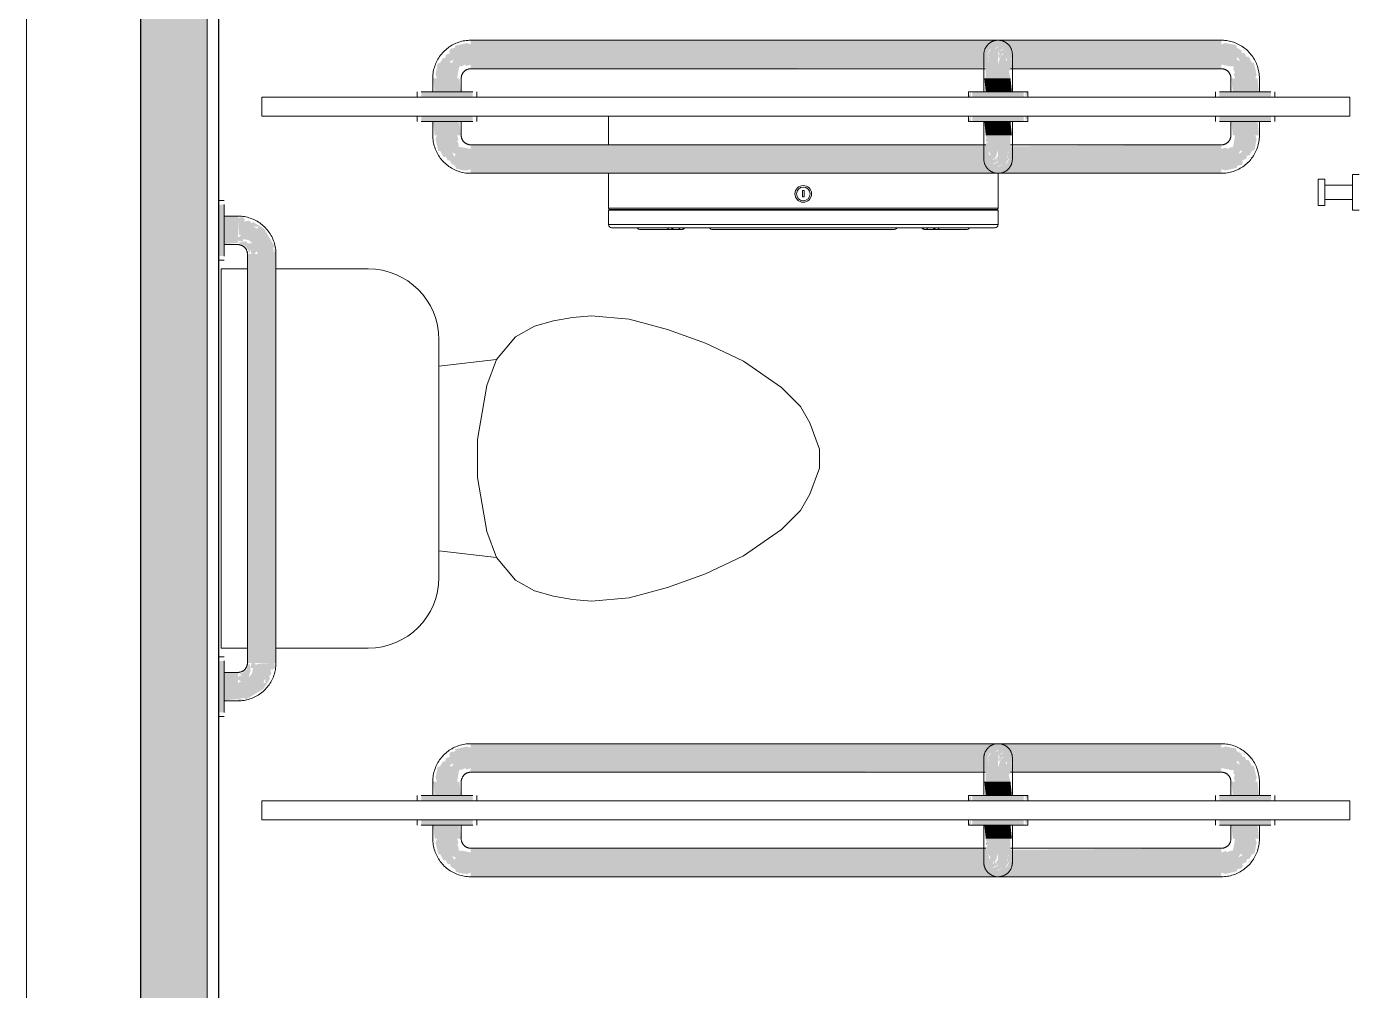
# Model space of a CAD drawing. Header units: inches. Extents: x 25369 to 33161, y -23509 to -20274.
# Drawn here: x 31441 to 31510.9, y -22640.3 to -22589.6 of the extents above; entities that cross this region are included whole.
import ezdxf

# ---------------------------------------------------------------- set-up
doc = ezdxf.new("R2010")
doc.units = ezdxf.units.IN
doc.header["$MEASUREMENT"] = 0
for name, color, linetype, lineweight in [('A-AREA', 32, 'Continuous', 9), ('A-GENM', 13, 'Continuous', 9), ('A-WALL', 113, 'Continuous', 9), ('I-WALL', 2, 'Continuous', 9), ('P-SANR-FIXT', 6, 'Continuous', 9), ('Q-SPCQ', 91, 'Continuous', 9)]:
    doc.layers.add(name, color=color, linetype=linetype, lineweight=lineweight)

# ---------------------------------------------------------------- blocks, each defined once
blk = doc.blocks.new('Toilet-Domestic-3D - Toilet-Domestic-3D-V39-Overall Floor Plan')
at = {"layer": 'P-SANR-FIXT', "color": 7}
for p, q in [((-9.976, 19.476), (9.976, 19.476)), ((-9.976, 18.1), (-9.976, 19.476)), ((9.976, 19.476), (9.976, 18.101)), ((-9.976, 11.75), (-9.976, 16.601)), ((9.976, 16.602), (9.976, 11.75)), ((6.25, 8.024), (-6.25, 8.024)), ((-4.862, 8.024), (-5.209, 5)), ((4.862, 8.024), (5.209, 5)), ((-1, 6), (-3.836, 5.5)), ((1, 6), (-1, 6)), ((3.836, 5.5), (1, 6)), ((-5.209, 5), (-6.401, 4)), ((-3.836, 5.5), (-5.209, 5)), ((5.209, 5), (3.836, 5.5)), ((6.401, 4), (5.209, 5)), ((-6.401, 4), (-6.968, 3)), ((6.968, 3), (6.401, 4)), ((-6.968, 3), (-7.236, 2)), ((7.236, 2), (6.968, 3)), ((-7.236, 2), (-7.413, 0.996)), ((7.413, 0.996), (7.236, 2)), ((-7.413, 0.996), (-7.5, 0)), ((7.5, 0), (7.413, 0.996)), ((-7.5, 0), (-7.326, -1.992)), ((7.326, -1.992), (7.5, 0)), ((-7.326, -1.992), (-6.788, -4)), ((6.788, -4), (7.326, -1.992)), ((-6.788, -4), (-6.06, -6)), ((6.06, -6), (6.788, -4)), ((-6.06, -6), (-5.127, -8)), ((5.127, -8), (6.06, -6)), ((-5.127, -8), (-3.74, -10)), ((3.74, -10), (5.127, -8)), ((-3.74, -10), (-2.74, -11)), ((2.74, -11), (3.74, -10)), ((-2.74, -11), (-1.874, -11.5)), ((1.874, -11.5), (2.74, -11)), ((-1.874, -11.5), (-0.5, -12)), ((0.5, -12), (1.874, -11.5)), ((-0.5, -12), (0.5, -12))]:
    blk.add_line(p, q, dxfattribs=at)
for centre, start, end in [((-6.25, 11.75), 180, 270), ((6.25, 11.75), 270, 360)]:
    blk.add_arc(centre, 3.726, start, end, dxfattribs=at)
blk = doc.blocks.new('Partition-Floor_Braced-Bradley_Corp-St_Stl-ADA-N_Stalls - ADA _optional_ _ n Standard Stalls-320692-Overall Floor Plan')
at = {"layer": 'Q-SPCQ', "color": 7}
for p, q in [((68.5, -0.875), (67.5, -0.875)), ((67.5, -0.875), (67.5, -58.125)), ((68.5, -58.125), (68.5, -0.875)), ((105.5, -0.875), (104.5, -0.875)), ((104.5, -0.875), (104.5, -58.125)), ((105.5, -58.125), (105.5, -0.875)), ((67.5, -58.125), (68.5, -58.125)), ((104.5, -58.125), (105.5, -58.125))]:
    blk.add_line(p, q, dxfattribs=at)
blk = doc.blocks.new('817_Grab_Bars - 8170-001420-V47-Overall Floor Plan')
at = {"layer": 'Q-SPCQ'}
h = blk.add_hatch(color=9, dxfattribs=at)
h.paths.add_polyline_path([(25534.209, -22629.303), (25534.546, -22629.303), (25534.637, -22628.765), (25534.684, -22628.665), (25534.798, -22628.669), (25534.975, -22628.583), (25535.014, -22628.662), (25535.265, -22628.583), (25535.265, -22627.522), (25535.059, -22627.451), (25534.437, -22627.598), (25534.448, -22627.698), (25534.191, -22627.753), (25534.124, -22627.907), (25534.185, -22627.977), (25533.949, -22628.073), (25533.931, -22628.223), (25533.791, -22628.252), (25533.66, -22628.486), (25533.518, -22628.533), (25533.413, -22629.097), (25533.485, -22629.303), (25534.098, -22629.303)], flags=0)
h.paths.add_polyline_path([(25534.264, -22628.516), (25534.152, -22628.437), (25534.369, -22628.321), (25534.287, -22628.473)], flags=0)
h = blk.add_hatch(color=9, dxfattribs=at)
h.paths.add_polyline_path([(25563.155, -22628.136), (25563.015, -22628.247), (25563.091, -22628.247), (25563.124, -22628.19)], flags=0)
h.paths.add_polyline_path([(25563.268, -22627.808), (25563.015, -22627.889), (25563.155, -22628.136), (25563.275, -22627.972), (25563.27, -22627.859)], flags=0)
h.paths.add_polyline_path([(25563.676, -22628.803), (25574.765, -22628.777), (25574.765, -22627.303), (25535.265, -22627.328), (25535.265, -22628.803), (25562.359, -22628.754), (25562.462, -22628.461), (25562.519, -22628.247), (25562.495, -22628.13), (25562.442, -22628.053), (25562.581, -22627.803), (25562.82, -22627.722), (25562.853, -22627.759), (25563.015, -22627.609), (25563.015, -22627.455), (25563.253, -22627.522), (25563.273, -22627.806), (25563.415, -22627.808), (25563.491, -22628.428), (25563.674, -22628.803)], flags=0)
h.paths.add_polyline_path([(25563.722, -22628.564), (25563.602, -22628.223), (25563.713, -22628.247), (25563.722, -22628.54)], flags=0)
h = blk.add_hatch(color=9, dxfattribs=at)
h.paths.add_polyline_path([(25576.546, -22629.303), (25576.617, -22629.097), (25576.47, -22628.474), (25576.37, -22628.486), (25576.216, -22628.185), (25576.161, -22628.161), (25576.071, -22628.175), (25575.995, -22627.987), (25575.845, -22627.969), (25575.816, -22627.828), (25575.582, -22627.698), (25575.535, -22627.556), (25574.971, -22627.451), (25574.765, -22627.522), (25574.765, -22628.583), (25575.264, -22628.679), (25575.404, -22628.683), (25575.399, -22628.836), (25575.485, -22629.012), (25575.406, -22629.052), (25575.485, -22629.303), (25576.39, -22629.303)], flags=0)
h.paths.add_polyline_path([(25575.747, -22628.406), (25575.552, -22628.302), (25575.631, -22628.19)], flags=0)
h.paths.add_polyline_path([(25576.096, -22627.972), (25575.901, -22627.758), (25575.933, -22627.835), (25576.091, -22627.969)], flags=0)
for points in [[(25534.406, -22630.022), (25534.74, -22630.022), (25534.665, -22629.303), (25533.291, -22629.303), (25533.366, -22630.022), (25534.39, -22630.022)], [(25576.665, -22630.022), (25576.74, -22630.022), (25576.665, -22629.303), (25575.291, -22629.303), (25575.366, -22630.022), (25576.546, -22630.022)], [(25532.948, -22630.303), (25534.015, -22630.303), (25534.015, -22630.022), (25532.662, -22630.022), (25532.662, -22630.303)], [(25534.796, -22630.303), (25535.368, -22630.303), (25535.368, -22630.022), (25534.015, -22630.022), (25534.015, -22630.303), (25534.532, -22630.303)], [(25575.234, -22630.303), (25576.015, -22630.303), (25576.015, -22630.022), (25574.662, -22630.022), (25574.662, -22630.303), (25574.948, -22630.303)], [(25576.796, -22630.303), (25577.368, -22630.303), (25577.368, -22630.022), (25576.015, -22630.022), (25576.015, -22630.303), (25576.532, -22630.303)]]:
    blk.add_hatch(color=9, dxfattribs=at).paths.add_polyline_path(points, flags=0)
at = {"layer": 'Q-SPCQ', "color": 7}
for p, q in [((25574.765, -22627.303), (25535.265, -22627.303)), ((25535.265, -22628.803), (25562.356, -22628.803)), ((25563.666, -22628.803), (25574.765, -22628.803)), ((25533.265, -22629.303), (25533.265, -22630.022)), ((25534.765, -22630.022), (25534.765, -22629.303)), ((25575.265, -22629.303), (25575.265, -22630.022)), ((25576.765, -22630.022), (25576.765, -22629.303)), ((25532.453, -22630.022), (25532.453, -22630.303)), ((25532.662, -22630.022), (25534.015, -22630.022)), ((25534.015, -22630.022), (25535.368, -22630.022)), ((25535.578, -22630.303), (25535.578, -22630.022)), ((25574.453, -22630.022), (25574.453, -22630.303)), ((25574.662, -22630.022), (25576.015, -22630.022)), ((25576.015, -22630.022), (25577.368, -22630.022)), ((25577.578, -22630.303), (25577.578, -22630.022))]:
    blk.add_line(p, q, dxfattribs=at)
at = {"layer": 'Q-SPCQ', "color": 7, "flags": 128}
for points in [[(25535.265, -22627.303), (25535.185, -22627.304), (25535.105, -22627.309), (25535.026, -22627.317), (25534.947, -22627.328), (25534.868, -22627.343), (25534.79, -22627.36), (25534.713, -22627.381), (25534.636, -22627.404), (25534.561, -22627.431), (25534.486, -22627.461), (25534.413, -22627.493), (25534.342, -22627.529), (25534.271, -22627.567), (25534.203, -22627.608), (25534.136, -22627.652), (25534.071, -22627.699), (25534.008, -22627.748), (25533.946, -22627.799), (25533.887, -22627.853), (25533.831, -22627.909), (25533.776, -22627.968), (25533.724, -22628.029), (25533.674, -22628.091), (25533.627, -22628.156), (25533.582, -22628.222), (25533.54, -22628.29), (25533.501, -22628.36), (25533.465, -22628.431), (25533.432, -22628.504), (25533.401, -22628.578), (25533.374, -22628.653), (25533.349, -22628.729), (25533.328, -22628.806), (25533.309, -22628.884), (25533.294, -22628.963), (25533.282, -22629.042), (25533.273, -22629.121), (25533.268, -22629.201), (25533.265, -22629.281), (25533.265, -22629.303)], [(25576.765, -22629.303), (25576.764, -22629.223), (25576.759, -22629.143), (25576.751, -22629.063), (25576.74, -22628.984), (25576.725, -22628.905), (25576.708, -22628.827), (25576.687, -22628.75), (25576.664, -22628.674), (25576.637, -22628.598), (25576.607, -22628.524), (25576.575, -22628.451), (25576.539, -22628.379), (25576.501, -22628.309), (25576.46, -22628.24), (25576.416, -22628.174), (25576.369, -22628.108), (25576.32, -22628.045), (25576.269, -22627.984), (25576.215, -22627.925), (25576.159, -22627.868), (25576.1, -22627.814), (25576.04, -22627.761), (25575.977, -22627.712), (25575.912, -22627.664), (25575.846, -22627.62), (25575.778, -22627.578), (25575.708, -22627.539), (25575.637, -22627.503), (25575.564, -22627.469), (25575.49, -22627.439), (25575.415, -22627.411), (25575.339, -22627.387), (25575.262, -22627.365), (25575.184, -22627.347), (25575.105, -22627.332), (25575.026, -22627.32), (25574.947, -22627.311), (25574.867, -22627.305), (25574.787, -22627.303), (25574.765, -22627.303)], [(25534.765, -22629.303), (25534.766, -22629.283), (25534.767, -22629.263), (25534.769, -22629.243), (25534.772, -22629.223), (25534.775, -22629.203), (25534.78, -22629.184), (25534.785, -22629.165), (25534.791, -22629.146), (25534.797, -22629.127), (25534.805, -22629.108), (25534.813, -22629.09), (25534.822, -22629.072), (25534.831, -22629.054), (25534.842, -22629.037), (25534.853, -22629.02), (25534.864, -22629.004), (25534.876, -22628.988), (25534.889, -22628.973), (25534.903, -22628.958), (25534.917, -22628.944), (25534.931, -22628.93), (25534.947, -22628.917), (25534.962, -22628.905), (25534.978, -22628.893), (25534.995, -22628.882), (25535.012, -22628.872), (25535.03, -22628.862), (25535.047, -22628.853), (25535.066, -22628.844), (25535.084, -22628.837), (25535.103, -22628.83), (25535.122, -22628.824), (25535.141, -22628.818), (25535.161, -22628.814), (25535.18, -22628.81), (25535.2, -22628.807), (25535.22, -22628.805), (25535.24, -22628.803), (25535.26, -22628.803), (25535.265, -22628.803)], [(25574.765, -22628.803), (25574.785, -22628.803), (25574.805, -22628.804), (25574.825, -22628.806), (25574.845, -22628.809), (25574.865, -22628.813), (25574.884, -22628.817), (25574.903, -22628.822), (25574.923, -22628.828), (25574.941, -22628.835), (25574.96, -22628.842), (25574.978, -22628.85), (25574.996, -22628.859), (25575.014, -22628.869), (25575.031, -22628.879), (25575.048, -22628.89), (25575.064, -22628.902), (25575.08, -22628.914), (25575.095, -22628.927), (25575.11, -22628.94), (25575.124, -22628.954), (25575.138, -22628.969), (25575.151, -22628.984), (25575.163, -22629), (25575.175, -22629.016), (25575.186, -22629.033), (25575.196, -22629.05), (25575.206, -22629.067), (25575.215, -22629.085), (25575.224, -22629.103), (25575.231, -22629.122), (25575.238, -22629.14), (25575.244, -22629.159), (25575.25, -22629.179), (25575.254, -22629.198), (25575.258, -22629.218), (25575.261, -22629.238), (25575.263, -22629.257), (25575.265, -22629.277), (25575.265, -22629.297), (25575.265, -22629.303)]]:
    blk.add_lwpolyline(points, dxfattribs=at)
blk = doc.blocks.new('817_Grab_Bars - 8170-001420-V48-Overall Floor Plan')
at = {"layer": 'Q-SPCQ'}
for points in [[(25533.234, -22631.584), (25534.015, -22631.584), (25534.015, -22631.303), (25532.662, -22631.303), (25532.662, -22631.584), (25532.948, -22631.584)], [(25534.015, -22632.303), (25534.74, -22632.303), (25534.665, -22631.584), (25533.291, -22631.584), (25533.366, -22632.303), (25533.821, -22632.303)], [(25534.532, -22631.584), (25535.368, -22631.584), (25535.368, -22631.303), (25534.015, -22631.303), (25534.015, -22631.584)], [(25575.234, -22631.584), (25576.015, -22631.584), (25576.015, -22631.303), (25574.662, -22631.303), (25574.662, -22631.584), (25574.948, -22631.584)], [(25575.932, -22632.303), (25576.74, -22632.303), (25576.665, -22631.584), (25575.291, -22631.584), (25575.366, -22632.303), (25575.821, -22632.303)], [(25576.532, -22631.584), (25577.368, -22631.584), (25577.368, -22631.303), (25576.015, -22631.303), (25576.015, -22631.584)]]:
    blk.add_hatch(color=9, dxfattribs=at).paths.add_polyline_path(points, flags=0)
h = blk.add_hatch(color=9, dxfattribs=at)
h.paths.add_polyline_path([(25535.059, -22634.155), (25535.265, -22634.083), (25535.265, -22633.022), (25534.767, -22632.926), (25534.626, -22632.922), (25534.632, -22632.77), (25534.546, -22632.593), (25534.625, -22632.554), (25534.546, -22632.303), (25533.485, -22632.303), (25533.413, -22632.509), (25533.56, -22633.131), (25533.66, -22633.12), (25533.814, -22633.42), (25533.869, -22633.444), (25533.96, -22633.431), (25534.036, -22633.619), (25534.185, -22633.637), (25534.214, -22633.778), (25534.448, -22633.908), (25534.495, -22634.05), (25534.783, -22634.127)], flags=0)
h.paths.add_polyline_path([(25534.4, -22633.416), (25534.283, -22633.199), (25534.478, -22633.304)], flags=0)
h = blk.add_hatch(color=9, dxfattribs=at)
h.paths.add_polyline_path([(25574.971, -22634.155), (25575.594, -22634.008), (25575.582, -22633.908), (25575.839, -22633.853), (25575.907, -22633.699), (25575.845, -22633.628), (25576.081, -22633.532), (25576.099, -22633.383), (25576.24, -22633.354), (25576.37, -22633.12), (25576.512, -22633.073), (25576.617, -22632.509), (25576.546, -22632.303), (25575.485, -22632.303), (25575.393, -22632.84), (25575.347, -22632.941), (25575.232, -22632.936), (25575.056, -22633.022), (25575.016, -22632.944), (25574.765, -22633.022), (25574.765, -22634.083)], flags=0)
h.paths.add_polyline_path([(25576.096, -22633.633), (25576.31, -22633.439), (25576.233, -22633.47), (25576.099, -22633.629)], flags=0)
h.paths.add_polyline_path([(25575.662, -22633.285), (25575.766, -22633.09), (25575.878, -22633.168)], flags=0)
h = blk.add_hatch(color=9, dxfattribs=at)
h.paths.add_polyline_path([(25562.875, -22633.469), (25563.015, -22633.305), (25562.94, -22633.359), (25562.914, -22633.402)], flags=0)
h.paths.add_polyline_path([(25562.762, -22633.798), (25562.999, -22633.689), (25562.838, -22633.494), (25562.756, -22633.633), (25562.76, -22633.747)], flags=0)
h.paths.add_polyline_path([(25574.765, -22634.303), (25574.765, -22632.803), (25563.669, -22632.882), (25563.568, -22633.145), (25563.511, -22633.359), (25563.535, -22633.475), (25563.589, -22633.553), (25563.457, -22633.798), (25563.206, -22633.875), (25563.125, -22633.875), (25563.015, -22633.997), (25563.015, -22634.151), (25562.777, -22634.083), (25562.762, -22633.798), (25562.615, -22633.798), (25562.512, -22633.13), (25562.354, -22632.803), (25535.265, -22632.828), (25535.265, -22634.303), (25574.387, -22634.303)], flags=0)
h.paths.add_polyline_path([(25562.428, -22633.383), (25562.316, -22633.302), (25562.4, -22633.302), (25562.419, -22633.359)], flags=0)
at = {"layer": 'Q-SPCQ', "color": 7}
for p, q in [((25532.453, -22631.303), (25532.453, -22631.584)), ((25534.015, -22631.584), (25532.662, -22631.584)), ((25533.265, -22631.584), (25533.265, -22632.303)), ((25535.368, -22631.584), (25534.015, -22631.584)), ((25534.765, -22632.303), (25534.765, -22631.584)), ((25535.578, -22631.584), (25535.578, -22631.303)), ((25574.453, -22631.303), (25574.453, -22631.584)), ((25576.015, -22631.584), (25574.662, -22631.584)), ((25575.265, -22631.584), (25575.265, -22632.303)), ((25577.368, -22631.584), (25576.015, -22631.584)), ((25576.765, -22632.303), (25576.765, -22631.584)), ((25577.578, -22631.584), (25577.578, -22631.303)), ((25562.364, -22632.803), (25535.265, -22632.803)), ((25574.765, -22632.803), (25563.675, -22632.803)), ((25535.265, -22634.303), (25574.765, -22634.303))]:
    blk.add_line(p, q, dxfattribs=at)
at = {"layer": 'Q-SPCQ', "color": 7, "flags": 128}
for points in [[(25533.265, -22632.303), (25533.267, -22632.383), (25533.272, -22632.463), (25533.28, -22632.542), (25533.291, -22632.621), (25533.305, -22632.7), (25533.323, -22632.778), (25533.343, -22632.856), (25533.367, -22632.932), (25533.393, -22633.007), (25533.423, -22633.082), (25533.456, -22633.155), (25533.491, -22633.226), (25533.53, -22633.297), (25533.571, -22633.365), (25533.615, -22633.432), (25533.661, -22633.497), (25533.71, -22633.56), (25533.762, -22633.622), (25533.816, -22633.681), (25533.872, -22633.738), (25533.93, -22633.792), (25533.991, -22633.844), (25534.054, -22633.894), (25534.118, -22633.941), (25534.185, -22633.986), (25534.253, -22634.028), (25534.323, -22634.067), (25534.394, -22634.103), (25534.467, -22634.136), (25534.541, -22634.167), (25534.616, -22634.194), (25534.692, -22634.219), (25534.769, -22634.24), (25534.847, -22634.259), (25534.925, -22634.274), (25535.004, -22634.286), (25535.084, -22634.295), (25535.164, -22634.3), (25535.244, -22634.303), (25535.265, -22634.303)], [(25535.265, -22632.803), (25535.245, -22632.802), (25535.225, -22632.801), (25535.205, -22632.799), (25535.186, -22632.796), (25535.166, -22632.793), (25535.146, -22632.788), (25535.127, -22632.783), (25535.108, -22632.777), (25535.089, -22632.771), (25535.071, -22632.763), (25535.052, -22632.755), (25535.034, -22632.746), (25535.017, -22632.737), (25535, -22632.726), (25534.983, -22632.715), (25534.967, -22632.704), (25534.951, -22632.692), (25534.936, -22632.679), (25534.921, -22632.665), (25534.907, -22632.651), (25534.893, -22632.637), (25534.88, -22632.621), (25534.867, -22632.606), (25534.856, -22632.59), (25534.844, -22632.573), (25534.834, -22632.556), (25534.824, -22632.538), (25534.815, -22632.521), (25534.807, -22632.502), (25534.799, -22632.484), (25534.792, -22632.465), (25534.786, -22632.446), (25534.781, -22632.427), (25534.776, -22632.407), (25534.773, -22632.388), (25534.769, -22632.368), (25534.767, -22632.348), (25534.766, -22632.328), (25534.765, -22632.308), (25534.765, -22632.303)], [(25574.765, -22634.303), (25574.845, -22634.301), (25574.925, -22634.296), (25575.005, -22634.288), (25575.084, -22634.277), (25575.163, -22634.263), (25575.241, -22634.245), (25575.318, -22634.225), (25575.394, -22634.201), (25575.47, -22634.175), (25575.544, -22634.145), (25575.617, -22634.112), (25575.689, -22634.077), (25575.759, -22634.038), (25575.828, -22633.997), (25575.895, -22633.953), (25575.96, -22633.907), (25576.023, -22633.858), (25576.084, -22633.806), (25576.143, -22633.752), (25576.2, -22633.696), (25576.255, -22633.638), (25576.307, -22633.577), (25576.356, -22633.514), (25576.404, -22633.45), (25576.448, -22633.383), (25576.49, -22633.315), (25576.529, -22633.245), (25576.565, -22633.174), (25576.599, -22633.101), (25576.629, -22633.028), (25576.657, -22632.952), (25576.681, -22632.876), (25576.703, -22632.799), (25576.721, -22632.721), (25576.736, -22632.643), (25576.748, -22632.564), (25576.757, -22632.484), (25576.763, -22632.404), (25576.765, -22632.324), (25576.765, -22632.303)], [(25575.265, -22632.303), (25575.265, -22632.323), (25575.264, -22632.343), (25575.262, -22632.363), (25575.259, -22632.382), (25575.255, -22632.402), (25575.251, -22632.422), (25575.246, -22632.441), (25575.24, -22632.46), (25575.233, -22632.479), (25575.226, -22632.498), (25575.218, -22632.516), (25575.209, -22632.534), (25575.199, -22632.551), (25575.189, -22632.568), (25575.178, -22632.585), (25575.166, -22632.601), (25575.154, -22632.617), (25575.141, -22632.633), (25575.128, -22632.647), (25575.114, -22632.661), (25575.099, -22632.675), (25575.084, -22632.688), (25575.068, -22632.701), (25575.052, -22632.712), (25575.035, -22632.724), (25575.018, -22632.734), (25575.001, -22632.744), (25574.983, -22632.753), (25574.965, -22632.761), (25574.946, -22632.769), (25574.928, -22632.776), (25574.909, -22632.782), (25574.889, -22632.787), (25574.87, -22632.792), (25574.85, -22632.796), (25574.83, -22632.799), (25574.811, -22632.801), (25574.791, -22632.802), (25574.771, -22632.803), (25574.765, -22632.803)]]:
    blk.add_lwpolyline(points, dxfattribs=at)
blk = doc.blocks.new('Dispenser-Toilet_Tissue-Frost_Products_LTD_-Jumbo-169 - Steel-Brushed-Stainless_Steel-V50-Overall Floor Plan')
at = {"layer": 'Q-SPCQ', "color": 10, "lineweight": 13}
for p, q in [((25542.517, -22594.303), (25542.517, -22595.803)), ((25542.517, -22597.303), (25542.517, -22599.143)), ((25563.014, -22599.143), (25563.014, -22597.295)), ((25552.724, -22598.205), (25552.724, -22598.542)), ((25552.805, -22598.205), (25552.724, -22598.205)), ((25552.805, -22598.542), (25552.805, -22598.205)), ((25552.724, -22598.542), (25552.805, -22598.542)), ((25563.014, -22599.143), (25542.517, -22599.143)), ((25542.574, -22599.234), (25542.517, -22599.234)), ((25542.517, -22599.234), (25542.517, -22600.003)), ((25562.954, -22599.234), (25542.573, -22599.234)), ((25542.574, -22599.203), (25562.954, -22599.203)), ((25542.574, -22599.203), (25542.574, -22599.234)), ((25562.954, -22599.234), (25562.954, -22599.203)), ((25563.014, -22599.234), (25562.954, -22599.234)), ((25563.014, -22600.003), (25563.014, -22599.234)), ((25542.517, -22600.003), (25563.014, -22600.003)), ((25542.674, -22600.163), (25544.026, -22600.163)), ((25544.026, -22600.163), (25561.502, -22600.163)), ((25544.187, -22600.263), (25546.358, -22600.263)), ((25546.519, -22600.163), (25547.826, -22600.163)), ((25548.011, -22600.263), (25557.517, -22600.263)), ((25557.701, -22600.163), (25559.008, -22600.163)), ((25559.17, -22600.263), (25561.34, -22600.263)), ((25561.502, -22600.163), (25562.854, -22600.163))]:
    blk.add_line(p, q, dxfattribs=at)
for radius in [0.438, 0.358]:
    blk.add_circle((25552.764, -22598.384), radius, dxfattribs=at)
for centre, radius, start, end in [((25542.577, -22599.143), 0.0601, 180, 267.31847), ((25562.954, -22599.143), 0.06, 270, 0), ((25542.677, -22600.003), 0.16, 180, 269.00189), ((25544.187, -22600.083), 0.18, 206.3878, 270), ((25545.74, -22600.147), 0.118, 187.64311, 259.1884), ((25545.738, -22600.112), 0.151, 272.67904, 340.36528), ((25545.769, -22600.083), 0.18, 270, 333.60843), ((25545.76, -22600.112), 0.151, 273.16673, 340.37261), ((25546.341, -22600.145), 0.119, 188.48049, 259.95986), ((25546.34, -22600.112), 0.151, 272.67904, 340.36593), ((25546.348, -22600.112), 0.151, 272.67904, 340.36593), ((25546.358, -22600.083), 0.18, 270, 333.6122), ((25548.011, -22600.043), 0.22, 213.05573, 270), ((25557.517, -22600.043), 0.22, 270, 326.94427), ((25559.17, -22600.083), 0.18, 206.3878, 270), ((25559.18, -22600.112), 0.151, 199.63407, 267.32096), ((25559.188, -22600.112), 0.151, 199.63407, 267.32096), ((25559.187, -22600.145), 0.119, 280.04014, 351.51951), ((25559.759, -22600.083), 0.18, 206.3878, 270), ((25559.767, -22600.112), 0.151, 199.63407, 266.83311), ((25559.79, -22600.112), 0.151, 199.63407, 267.32096), ((25559.788, -22600.147), 0.118, 280.8116, 352.35689), ((25561.34, -22600.083), 0.18, 270, 333.6122), ((25562.854, -22600.003), 0.16, 270, 0)]:
    blk.add_arc(centre, radius, start, end, dxfattribs=at)
blk = doc.blocks.new('817_Grab_Bars - 8170-001240-25748-Overall Floor Plan')
at = {"layer": 'Q-SPCQ'}
for points in [[(25395.89, -22756.297), (25395.89, -22754.944), (25395.609, -22754.944), (25395.609, -22756.297)], [(25395.609, -22757.021), (25395.609, -22755.573), (25394.89, -22755.647), (25394.89, -22757.021)], [(25395.89, -22757.65), (25395.89, -22756.297), (25395.609, -22756.297), (25395.609, -22757.65)], [(25393.727, -22779.047), (25394.39, -22779.047), (25394.365, -22757.547), (25392.89, -22757.547), (25392.916, -22779.047), (25393.64, -22779.047)], [(25395.89, -22780.297), (25395.89, -22778.944), (25395.609, -22778.944), (25395.609, -22780.297)], [(25395.609, -22781.021), (25395.609, -22779.573), (25394.89, -22779.647), (25394.89, -22781.021)], [(25395.89, -22781.65), (25395.89, -22780.297), (25395.609, -22780.297), (25395.609, -22781.65)]]:
    blk.add_hatch(color=9, dxfattribs=at).paths.add_polyline_path(points, flags=0)
h = blk.add_hatch(color=9, dxfattribs=at)
h.paths.add_polyline_path([(25394.248, -22757.301), (25394.1, -22757.27), (25394.149, -22756.986), (25394.322, -22756.777), (25394.248, -22757.093), (25394.218, -22757.109), (25394.243, -22757.27)], flags=0)
h.paths.add_polyline_path([(25394.89, -22755.647), (25394.89, -22755.573), (25394.473, -22755.627)], flags=0)
h.paths.add_polyline_path([(25394.015, -22757.547), (25394.171, -22757.547), (25394.248, -22757.301), (25394.29, -22757.547), (25394.454, -22757.179), (25394.644, -22757.025), (25394.89, -22756.946), (25394.644, -22756.905), (25394.89, -22756.827), (25394.89, -22756.672), (25394.724, -22756.57), (25394.89, -22756.491), (25394.89, -22755.647), (25394.566, -22755.701), (25394.46, -22755.633), (25393.549, -22756.178), (25393.194, -22756.722), (25393.253, -22756.824), (25393.132, -22756.973), (25393.177, -22757.21), (25393.048, -22757.194), (25392.932, -22757.321), (25392.991, -22757.547), (25393.854, -22757.505), (25393.938, -22757.422)], flags=0)
h.paths.add_polyline_path([(25393.451, -22756.74), (25393.443, -22756.487), (25393.556, -22756.51)], flags=0)
h = blk.add_hatch(color=9, dxfattribs=at)
h.paths.add_polyline_path([(25394.644, -22779.689), (25394.613, -22779.837), (25394.329, -22779.788), (25394.12, -22779.616), (25394.402, -22779.62), (25394.452, -22779.719), (25394.613, -22779.694)], flags=0)
h.paths.add_polyline_path([(25392.991, -22779.047), (25392.916, -22779.047), (25392.97, -22779.465)], flags=0)
h.paths.add_polyline_path([(25394.664, -22781.005), (25394.89, -22780.946), (25394.848, -22780.083), (25394.724, -22780.024), (25394.89, -22779.922), (25394.89, -22779.767), (25394.644, -22779.689), (25394.89, -22779.647), (25394.523, -22779.483), (25394.365, -22779.283), (25394.29, -22779.047), (25394.248, -22779.293), (25394.171, -22779.047), (25394.015, -22779.047), (25393.913, -22779.213), (25393.834, -22779.047), (25392.991, -22779.047), (25393.045, -22779.371), (25392.97, -22779.465), (25393.521, -22780.388), (25394.084, -22780.732), (25394.167, -22780.685), (25394.317, -22780.805), (25394.554, -22780.76), (25394.537, -22780.89)], flags=0)
h.paths.add_polyline_path([(25393.83, -22780.494), (25393.853, -22780.381), (25394.084, -22780.486)], flags=0)
at = {"layer": 'Q-SPCQ', "color": 7}
for p, q in [((25395.89, -22754.734), (25395.609, -22754.734)), ((25395.609, -22756.297), (25395.609, -22754.944)), ((25395.609, -22755.547), (25394.89, -22755.547)), ((25395.609, -22757.65), (25395.609, -22756.297)), ((25392.89, -22757.547), (25392.89, -22779.047)), ((25394.39, -22779.047), (25394.39, -22757.547)), ((25394.89, -22757.047), (25395.609, -22757.047)), ((25395.609, -22757.859), (25395.89, -22757.859)), ((25395.89, -22778.734), (25395.609, -22778.734)), ((25395.609, -22780.297), (25395.609, -22778.944)), ((25395.609, -22779.547), (25394.89, -22779.547)), ((25395.609, -22781.65), (25395.609, -22780.297)), ((25394.89, -22781.047), (25395.609, -22781.047)), ((25395.609, -22781.859), (25395.89, -22781.859))]:
    blk.add_line(p, q, dxfattribs=at)
at = {"layer": 'Q-SPCQ', "color": 7, "flags": 128}
for points in [[(25394.89, -22755.547), (25394.81, -22755.549), (25394.73, -22755.553), (25394.651, -22755.561), (25394.572, -22755.572), (25394.493, -22755.587), (25394.415, -22755.604), (25394.338, -22755.625), (25394.261, -22755.648), (25394.186, -22755.675), (25394.111, -22755.705), (25394.038, -22755.737), (25393.967, -22755.773), (25393.896, -22755.811), (25393.828, -22755.852), (25393.761, -22755.896), (25393.696, -22755.943), (25393.633, -22755.992), (25393.571, -22756.043), (25393.512, -22756.097), (25393.456, -22756.154), (25393.401, -22756.212), (25393.349, -22756.273), (25393.299, -22756.335), (25393.252, -22756.4), (25393.207, -22756.466), (25393.165, -22756.535), (25393.126, -22756.604), (25393.09, -22756.676), (25393.057, -22756.748), (25393.026, -22756.822), (25392.999, -22756.897), (25392.974, -22756.974), (25392.953, -22757.051), (25392.934, -22757.128), (25392.919, -22757.207), (25392.907, -22757.286), (25392.898, -22757.366), (25392.893, -22757.445), (25392.89, -22757.525), (25392.89, -22757.547)], [(25394.39, -22757.547), (25394.391, -22757.527), (25394.392, -22757.507), (25394.394, -22757.487), (25394.397, -22757.467), (25394.4, -22757.448), (25394.405, -22757.428), (25394.41, -22757.409), (25394.416, -22757.39), (25394.422, -22757.371), (25394.43, -22757.352), (25394.438, -22757.334), (25394.447, -22757.316), (25394.456, -22757.299), (25394.467, -22757.281), (25394.478, -22757.265), (25394.489, -22757.248), (25394.501, -22757.233), (25394.514, -22757.217), (25394.528, -22757.202), (25394.542, -22757.188), (25394.556, -22757.175), (25394.572, -22757.162), (25394.587, -22757.149), (25394.603, -22757.137), (25394.62, -22757.126), (25394.637, -22757.116), (25394.655, -22757.106), (25394.672, -22757.097), (25394.691, -22757.089), (25394.709, -22757.081), (25394.728, -22757.074), (25394.747, -22757.068), (25394.766, -22757.063), (25394.786, -22757.058), (25394.805, -22757.054), (25394.825, -22757.051), (25394.845, -22757.049), (25394.865, -22757.048), (25394.885, -22757.047), (25394.89, -22757.047)], [(25392.89, -22779.047), (25392.892, -22779.127), (25392.897, -22779.207), (25392.905, -22779.286), (25392.916, -22779.366), (25392.93, -22779.444), (25392.948, -22779.522), (25392.968, -22779.6), (25392.992, -22779.676), (25393.018, -22779.751), (25393.048, -22779.826), (25393.081, -22779.899), (25393.116, -22779.971), (25393.155, -22780.041), (25393.196, -22780.109), (25393.24, -22780.176), (25393.286, -22780.241), (25393.335, -22780.305), (25393.387, -22780.366), (25393.441, -22780.425), (25393.497, -22780.482), (25393.555, -22780.536), (25393.616, -22780.588), (25393.679, -22780.638), (25393.743, -22780.685), (25393.81, -22780.73), (25393.878, -22780.772), (25393.948, -22780.811), (25394.019, -22780.847), (25394.092, -22780.881), (25394.166, -22780.911), (25394.241, -22780.939), (25394.317, -22780.963), (25394.394, -22780.984), (25394.472, -22781.003), (25394.55, -22781.018), (25394.629, -22781.03), (25394.709, -22781.039), (25394.789, -22781.044), (25394.869, -22781.047), (25394.89, -22781.047)], [(25394.89, -22779.547), (25394.87, -22779.547), (25394.85, -22779.545), (25394.83, -22779.543), (25394.811, -22779.541), (25394.791, -22779.537), (25394.771, -22779.533), (25394.752, -22779.527), (25394.733, -22779.522), (25394.714, -22779.515), (25394.696, -22779.507), (25394.677, -22779.499), (25394.659, -22779.49), (25394.642, -22779.481), (25394.625, -22779.471), (25394.608, -22779.46), (25394.592, -22779.448), (25394.576, -22779.436), (25394.561, -22779.423), (25394.546, -22779.409), (25394.532, -22779.395), (25394.518, -22779.381), (25394.505, -22779.366), (25394.492, -22779.35), (25394.481, -22779.334), (25394.469, -22779.317), (25394.459, -22779.3), (25394.449, -22779.283), (25394.44, -22779.265), (25394.432, -22779.247), (25394.424, -22779.228), (25394.417, -22779.209), (25394.411, -22779.19), (25394.406, -22779.171), (25394.401, -22779.152), (25394.398, -22779.132), (25394.394, -22779.112), (25394.392, -22779.092), (25394.391, -22779.072), (25394.39, -22779.052), (25394.39, -22779.047)]]:
    blk.add_lwpolyline(points, dxfattribs=at)
blk = doc.blocks.new('817_Grab_Bars - 8170-001180-25756-Overall Floor Plan')
at = {"layer": 'Q-SPCQ'}
for points in [[(25462.515, -22690.303), (25462.515, -22688.672), (25462.342, -22688.765), (25462.254, -22688.594), (25461.92, -22689.13), (25462.036, -22689.131), (25461.995, -22689.414), (25461.871, -22689.59), (25461.866, -22690.303), (25462.321, -22690.303)], [(25462.515, -22691.022), (25462.515, -22690.303), (25461.791, -22690.303), (25461.866, -22691.022), (25462.321, -22691.022)], [(25462.89, -22691.022), (25463.24, -22691.022), (25463.165, -22690.303), (25462.515, -22690.303), (25462.515, -22691.022), (25462.709, -22691.022)]]:
    blk.add_hatch(color=9, dxfattribs=at).paths.add_polyline_path(points, flags=0)
h = blk.add_hatch(color=9, dxfattribs=at)
h.paths.add_polyline_path([(25462.655, -22689.136), (25462.515, -22688.996), (25462.533, -22689.203)], flags=0)
h.paths.add_polyline_path([(25462.89, -22690.303), (25463.165, -22690.303), (25463.075, -22689.943), (25463.176, -22689.82), (25463.075, -22689.497), (25463.024, -22689.486), (25462.905, -22689.28), (25463.013, -22689.252), (25462.913, -22688.753), (25462.768, -22688.808), (25462.778, -22689.053), (25462.655, -22689.136), (25462.515, -22689.537), (25462.515, -22690.303), (25462.709, -22690.303)], flags=0)
h.paths.add_polyline_path([(25463.222, -22689.564), (25463.176, -22689.223), (25463.102, -22689.223), (25463.195, -22689.486)], flags=0)
h.paths.add_polyline_path([(25462.515, -22688.889), (25462.767, -22688.765), (25462.748, -22688.461), (25462.515, -22688.455), (25462.515, -22688.808)], flags=0)
h = blk.add_hatch(color=9, dxfattribs=at)
h.paths.add_polyline_path([(25461.448, -22691.303), (25463.868, -22691.303), (25463.868, -22691.022), (25461.162, -22691.022), (25461.162, -22691.303)], flags=0)
h.paths.add_polyline_path([(25463.973, -22691.303), (25464.078, -22691.022), (25463.939, -22691.022)], flags=0)
h.paths.add_polyline_path([(25461.091, -22691.303), (25461.057, -22691.022), (25460.953, -22691.303)], flags=0)
at = {"layer": 'Q-SPCQ', "color": 7}
for p, q in [((25461.765, -22690.303), (25461.765, -22691.022)), ((25461.765, -22690.303), (25461.765, -22691.022)), ((25463.265, -22691.022), (25463.265, -22690.303)), ((25463.265, -22691.022), (25463.265, -22690.303)), ((25460.953, -22691.022), (25460.953, -22691.303)), ((25460.953, -22691.022), (25460.953, -22691.303)), ((25460.953, -22691.022), (25464.078, -22691.022)), ((25461.162, -22691.022), (25460.953, -22691.022)), ((25460.953, -22691.022), (25461.162, -22691.022)), ((25461.162, -22691.022), (25460.953, -22691.022)), ((25464.078, -22691.303), (25464.078, -22691.022)), ((25464.078, -22691.303), (25464.078, -22691.022))]:
    blk.add_line(p, q, dxfattribs=at)
at = {"layer": 'Q-SPCQ', "color": 7, "flags": 128}
for points in [[(25461.765, -22689.053), (25461.766, -22689.023), (25461.768, -22688.993), (25461.771, -22688.963), (25461.775, -22688.933), (25461.78, -22688.904), (25461.787, -22688.875), (25461.794, -22688.846), (25461.803, -22688.817), (25461.813, -22688.789), (25461.824, -22688.761), (25461.837, -22688.733), (25461.85, -22688.706), (25461.864, -22688.68), (25461.88, -22688.654), (25461.896, -22688.629), (25461.914, -22688.605), (25461.932, -22688.581), (25461.951, -22688.558), (25461.972, -22688.536), (25461.993, -22688.515), (25462.015, -22688.494), (25462.037, -22688.475), (25462.061, -22688.456), (25462.085, -22688.438), (25462.11, -22688.422), (25462.136, -22688.406), (25462.162, -22688.391), (25462.188, -22688.378), (25462.216, -22688.365), (25462.243, -22688.354), (25462.272, -22688.343), (25462.3, -22688.334), (25462.329, -22688.326), (25462.358, -22688.319), (25462.388, -22688.314), (25462.417, -22688.309), (25462.447, -22688.306), (25462.477, -22688.304), (25462.507, -22688.303), (25462.515, -22688.303)], [(25462.515, -22688.303), (25462.545, -22688.303), (25462.575, -22688.305), (25462.605, -22688.308), (25462.635, -22688.312), (25462.664, -22688.318), (25462.694, -22688.324), (25462.722, -22688.332), (25462.751, -22688.341), (25462.779, -22688.351), (25462.807, -22688.362), (25462.835, -22688.374), (25462.862, -22688.388), (25462.888, -22688.402), (25462.914, -22688.417), (25462.939, -22688.434), (25462.963, -22688.451), (25462.987, -22688.47), (25463.01, -22688.489), (25463.032, -22688.509), (25463.053, -22688.53), (25463.074, -22688.552), (25463.093, -22688.575), (25463.112, -22688.598), (25463.13, -22688.623), (25463.146, -22688.648), (25463.162, -22688.673), (25463.177, -22688.699), (25463.19, -22688.726), (25463.203, -22688.753), (25463.214, -22688.781), (25463.225, -22688.809), (25463.234, -22688.838), (25463.242, -22688.867), (25463.249, -22688.896), (25463.254, -22688.925), (25463.259, -22688.955), (25463.262, -22688.985), (25463.264, -22689.015), (25463.265, -22689.045), (25463.265, -22689.053)], [(25461.765, -22689.053), (25461.765, -22689.054), (25461.765, -22689.057), (25461.765, -22689.062), (25461.765, -22689.069), (25461.765, -22689.078), (25461.765, -22689.089), (25461.765, -22689.101), (25461.765, -22689.116), (25461.765, -22689.133), (25461.765, -22689.151), (25461.765, -22689.172), (25461.765, -22689.194), (25461.765, -22689.218), (25461.765, -22689.244), (25461.765, -22689.271), (25461.765, -22689.3), (25461.765, -22689.331), (25461.765, -22689.363), (25461.765, -22689.397), (25461.765, -22689.432), (25461.765, -22689.468), (25461.765, -22689.506), (25461.765, -22689.546), (25461.765, -22689.586), (25461.765, -22689.627), (25461.765, -22689.67), (25461.765, -22689.714), (25461.765, -22689.758), (25461.765, -22689.804), (25461.765, -22689.85), (25461.765, -22689.897), (25461.765, -22689.944), (25461.765, -22689.993), (25461.765, -22690.041), (25461.765, -22690.09), (25461.765, -22690.14), (25461.765, -22690.189), (25461.765, -22690.239), (25461.765, -22690.289), (25461.765, -22690.303)], [(25461.765, -22690.303), (25461.765, -22690.253), (25461.765, -22690.203), (25461.765, -22690.153), (25461.765, -22690.104), (25461.765, -22690.054), (25461.765, -22690.006), (25461.765, -22689.957), (25461.765, -22689.91), (25461.765, -22689.862), (25461.765, -22689.816), (25461.765, -22689.77), (25461.765, -22689.726), (25461.765, -22689.682), (25461.765, -22689.639), (25461.765, -22689.597), (25461.765, -22689.556), (25461.765, -22689.517), (25461.765, -22689.479), (25461.765, -22689.442), (25461.765, -22689.406), (25461.765, -22689.372), (25461.765, -22689.339), (25461.765, -22689.308), (25461.765, -22689.279), (25461.765, -22689.251), (25461.765, -22689.225), (25461.765, -22689.2), (25461.765, -22689.178), (25461.765, -22689.157), (25461.765, -22689.138), (25461.765, -22689.121), (25461.765, -22689.105), (25461.765, -22689.092), (25461.765, -22689.08), (25461.765, -22689.071), (25461.765, -22689.063), (25461.765, -22689.058), (25461.765, -22689.054), (25461.765, -22689.053)], [(25463.265, -22690.303), (25463.265, -22690.253), (25463.265, -22690.203), (25463.265, -22690.153), (25463.265, -22690.104), (25463.265, -22690.054), (25463.265, -22690.006), (25463.265, -22689.957), (25463.265, -22689.91), (25463.265, -22689.862), (25463.265, -22689.816), (25463.265, -22689.77), (25463.265, -22689.726), (25463.265, -22689.682), (25463.265, -22689.639), (25463.265, -22689.597), (25463.265, -22689.556), (25463.265, -22689.517), (25463.265, -22689.479), (25463.265, -22689.442), (25463.265, -22689.406), (25463.265, -22689.372), (25463.265, -22689.339), (25463.265, -22689.308), (25463.265, -22689.279), (25463.265, -22689.251), (25463.265, -22689.225), (25463.265, -22689.2), (25463.265, -22689.178), (25463.265, -22689.157), (25463.265, -22689.138), (25463.265, -22689.121), (25463.265, -22689.105), (25463.265, -22689.092), (25463.265, -22689.08), (25463.265, -22689.071), (25463.265, -22689.063), (25463.265, -22689.058), (25463.265, -22689.054), (25463.265, -22689.053)], [(25463.265, -22689.053), (25463.265, -22689.054), (25463.265, -22689.057), (25463.265, -22689.062), (25463.265, -22689.069), (25463.265, -22689.078), (25463.265, -22689.089), (25463.265, -22689.101), (25463.265, -22689.116), (25463.265, -22689.133), (25463.265, -22689.151), (25463.265, -22689.172), (25463.265, -22689.194), (25463.265, -22689.218), (25463.265, -22689.244), (25463.265, -22689.271), (25463.265, -22689.3), (25463.265, -22689.331), (25463.265, -22689.363), (25463.265, -22689.397), (25463.265, -22689.432), (25463.265, -22689.468), (25463.265, -22689.506), (25463.265, -22689.546), (25463.265, -22689.586), (25463.265, -22689.627), (25463.265, -22689.67), (25463.265, -22689.714), (25463.265, -22689.758), (25463.265, -22689.804), (25463.265, -22689.85), (25463.265, -22689.897), (25463.265, -22689.944), (25463.265, -22689.993), (25463.265, -22690.041), (25463.265, -22690.09), (25463.265, -22690.14), (25463.265, -22690.189), (25463.265, -22690.239), (25463.265, -22690.289), (25463.265, -22690.303)]]:
    blk.add_lwpolyline(points, dxfattribs=at)
blk = doc.blocks.new('817_Grab_Bars - 8170-001180-V57-Overall Floor Plan')
at = {"layer": 'Q-SPCQ'}
h = blk.add_hatch(color=9, dxfattribs=at)
h.paths.add_polyline_path([(25461.091, -22631.584), (25461.057, -22631.303), (25460.953, -22631.584)], flags=0)
h.paths.add_polyline_path([(25462.906, -22631.584), (25463.868, -22631.584), (25463.868, -22631.303), (25461.162, -22631.303), (25461.162, -22631.584), (25462.515, -22631.584)], flags=0)
h.paths.add_polyline_path([(25463.973, -22631.584), (25464.078, -22631.303), (25463.939, -22631.303)], flags=0)
for points in [[(25462.515, -22632.303), (25462.515, -22631.584), (25461.791, -22631.584), (25461.866, -22632.303), (25462.321, -22632.303)], [(25462.515, -22632.303), (25463.24, -22632.303), (25463.165, -22631.584), (25462.515, -22631.584), (25462.515, -22632.139)], [(25461.884, -22632.624), (25461.917, -22632.509), (25461.88, -22632.561)], [(25462.776, -22634.012), (25463.111, -22633.476), (25462.994, -22633.475), (25463.035, -22633.191), (25463.159, -22633.016), (25463.165, -22632.303), (25462.515, -22632.303), (25462.515, -22633.934), (25462.689, -22633.84)]]:
    blk.add_hatch(color=9, dxfattribs=at).paths.add_polyline_path(points, flags=0)
h = blk.add_hatch(color=9, dxfattribs=at)
h.paths.add_polyline_path([(25462.515, -22633.717), (25462.497, -22633.402), (25462.407, -22633.526), (25462.454, -22633.609)], flags=0)
h.paths.add_polyline_path([(25462.262, -22633.798), (25462.252, -22633.552), (25462.375, -22633.469), (25462.515, -22633.068), (25462.515, -22632.303), (25461.866, -22632.303), (25461.955, -22632.662), (25461.855, -22632.786), (25461.955, -22633.108), (25462.006, -22633.12), (25462.125, -22633.326), (25462.017, -22633.354), (25462.117, -22633.853)], flags=0)
h.paths.add_polyline_path([(25462.515, -22634.151), (25462.515, -22633.717), (25462.264, -22633.84), (25462.283, -22634.144)], flags=0)
h.paths.add_polyline_path([(25461.928, -22633.383), (25461.81, -22633.12), (25461.854, -22633.383)], flags=0)
at = {"layer": 'Q-SPCQ', "color": 7}
for p, q in [((25460.953, -22631.303), (25460.953, -22631.584)), ((25460.953, -22631.303), (25460.953, -22631.584)), ((25464.078, -22631.584), (25460.953, -22631.584)), ((25461.765, -22631.584), (25461.765, -22632.303)), ((25461.765, -22631.584), (25461.765, -22632.303)), ((25463.265, -22632.303), (25463.265, -22631.584)), ((25463.265, -22632.303), (25463.265, -22631.584)), ((25463.868, -22631.584), (25464.078, -22631.584)), ((25464.078, -22631.584), (25463.868, -22631.584)), ((25463.868, -22631.584), (25464.078, -22631.584)), ((25464.078, -22631.584), (25464.078, -22631.303)), ((25464.078, -22631.584), (25464.078, -22631.303))]:
    blk.add_line(p, q, dxfattribs=at)
at = {"layer": 'Q-SPCQ', "color": 7, "flags": 128}
for points in [[(25461.765, -22632.303), (25461.765, -22632.353), (25461.765, -22632.403), (25461.765, -22632.452), (25461.765, -22632.502), (25461.765, -22632.551), (25461.765, -22632.6), (25461.765, -22632.648), (25461.765, -22632.696), (25461.765, -22632.743), (25461.765, -22632.79), (25461.765, -22632.835), (25461.765, -22632.88), (25461.765, -22632.924), (25461.765, -22632.967), (25461.765, -22633.009), (25461.765, -22633.049), (25461.765, -22633.089), (25461.765, -22633.127), (25461.765, -22633.164), (25461.765, -22633.2), (25461.765, -22633.234), (25461.765, -22633.266), (25461.765, -22633.297), (25461.765, -22633.327), (25461.765, -22633.355), (25461.765, -22633.381), (25461.765, -22633.405), (25461.765, -22633.428), (25461.765, -22633.449), (25461.765, -22633.468), (25461.765, -22633.485), (25461.765, -22633.5), (25461.765, -22633.514), (25461.765, -22633.525), (25461.765, -22633.535), (25461.765, -22633.542), (25461.765, -22633.548), (25461.765, -22633.551), (25461.765, -22633.553)], [(25461.765, -22633.553), (25461.765, -22633.552), (25461.765, -22633.549), (25461.765, -22633.544), (25461.765, -22633.537), (25461.765, -22633.528), (25461.765, -22633.517), (25461.765, -22633.504), (25461.765, -22633.489), (25461.765, -22633.473), (25461.765, -22633.454), (25461.765, -22633.434), (25461.765, -22633.412), (25461.765, -22633.388), (25461.765, -22633.362), (25461.765, -22633.334), (25461.765, -22633.305), (25461.765, -22633.275), (25461.765, -22633.243), (25461.765, -22633.209), (25461.765, -22633.174), (25461.765, -22633.137), (25461.765, -22633.099), (25461.765, -22633.06), (25461.765, -22633.02), (25461.765, -22632.978), (25461.765, -22632.936), (25461.765, -22632.892), (25461.765, -22632.847), (25461.765, -22632.802), (25461.765, -22632.756), (25461.765, -22632.709), (25461.765, -22632.661), (25461.765, -22632.613), (25461.765, -22632.564), (25461.765, -22632.515), (25461.765, -22632.466), (25461.765, -22632.416), (25461.765, -22632.366), (25461.765, -22632.316), (25461.765, -22632.303)], [(25463.265, -22633.553), (25463.265, -22633.552), (25463.265, -22633.549), (25463.265, -22633.544), (25463.265, -22633.537), (25463.265, -22633.528), (25463.265, -22633.517), (25463.265, -22633.504), (25463.265, -22633.489), (25463.265, -22633.473), (25463.265, -22633.454), (25463.265, -22633.434), (25463.265, -22633.412), (25463.265, -22633.388), (25463.265, -22633.362), (25463.265, -22633.334), (25463.265, -22633.305), (25463.265, -22633.275), (25463.265, -22633.243), (25463.265, -22633.209), (25463.265, -22633.174), (25463.265, -22633.137), (25463.265, -22633.099), (25463.265, -22633.06), (25463.265, -22633.02), (25463.265, -22632.978), (25463.265, -22632.936), (25463.265, -22632.892), (25463.265, -22632.847), (25463.265, -22632.802), (25463.265, -22632.756), (25463.265, -22632.709), (25463.265, -22632.661), (25463.265, -22632.613), (25463.265, -22632.564), (25463.265, -22632.515), (25463.265, -22632.466), (25463.265, -22632.416), (25463.265, -22632.366), (25463.265, -22632.316), (25463.265, -22632.303)], [(25463.265, -22632.303), (25463.265, -22632.353), (25463.265, -22632.403), (25463.265, -22632.452), (25463.265, -22632.502), (25463.265, -22632.551), (25463.265, -22632.6), (25463.265, -22632.648), (25463.265, -22632.696), (25463.265, -22632.743), (25463.265, -22632.79), (25463.265, -22632.835), (25463.265, -22632.88), (25463.265, -22632.924), (25463.265, -22632.967), (25463.265, -22633.009), (25463.265, -22633.049), (25463.265, -22633.089), (25463.265, -22633.127), (25463.265, -22633.164), (25463.265, -22633.2), (25463.265, -22633.234), (25463.265, -22633.266), (25463.265, -22633.297), (25463.265, -22633.327), (25463.265, -22633.355), (25463.265, -22633.381), (25463.265, -22633.405), (25463.265, -22633.428), (25463.265, -22633.449), (25463.265, -22633.468), (25463.265, -22633.485), (25463.265, -22633.5), (25463.265, -22633.514), (25463.265, -22633.525), (25463.265, -22633.535), (25463.265, -22633.542), (25463.265, -22633.548), (25463.265, -22633.551), (25463.265, -22633.553)], [(25462.515, -22634.303), (25462.485, -22634.302), (25462.455, -22634.3), (25462.425, -22634.297), (25462.396, -22634.293), (25462.366, -22634.288), (25462.337, -22634.281), (25462.308, -22634.274), (25462.279, -22634.265), (25462.251, -22634.255), (25462.223, -22634.244), (25462.196, -22634.231), (25462.169, -22634.218), (25462.143, -22634.204), (25462.117, -22634.188), (25462.092, -22634.172), (25462.067, -22634.154), (25462.044, -22634.136), (25462.021, -22634.117), (25461.999, -22634.096), (25461.977, -22634.075), (25461.957, -22634.053), (25461.937, -22634.031), (25461.919, -22634.007), (25461.901, -22633.983), (25461.884, -22633.958), (25461.868, -22633.932), (25461.854, -22633.906), (25461.84, -22633.88), (25461.828, -22633.852), (25461.816, -22633.825), (25461.806, -22633.796), (25461.797, -22633.768), (25461.789, -22633.739), (25461.782, -22633.71), (25461.776, -22633.68), (25461.772, -22633.651), (25461.768, -22633.621), (25461.766, -22633.591), (25461.765, -22633.561), (25461.765, -22633.553)], [(25463.265, -22633.553), (25463.265, -22633.583), (25463.263, -22633.613), (25463.26, -22633.643), (25463.256, -22633.672), (25463.25, -22633.702), (25463.244, -22633.731), (25463.236, -22633.76), (25463.227, -22633.789), (25463.217, -22633.817), (25463.206, -22633.845), (25463.194, -22633.872), (25463.18, -22633.899), (25463.166, -22633.925), (25463.151, -22633.951), (25463.134, -22633.976), (25463.117, -22634.001), (25463.098, -22634.024), (25463.079, -22634.047), (25463.059, -22634.07), (25463.038, -22634.091), (25463.016, -22634.111), (25462.993, -22634.131), (25462.97, -22634.15), (25462.945, -22634.167), (25462.92, -22634.184), (25462.895, -22634.2), (25462.869, -22634.214), (25462.842, -22634.228), (25462.815, -22634.24), (25462.787, -22634.252), (25462.759, -22634.262), (25462.73, -22634.271), (25462.701, -22634.279), (25462.672, -22634.286), (25462.643, -22634.292), (25462.613, -22634.296), (25462.583, -22634.3), (25462.553, -22634.302), (25462.523, -22634.303), (25462.515, -22634.303)]]:
    blk.add_lwpolyline(points, dxfattribs=at)
blk = doc.blocks.new('Robe_hook_5552 - Coat_hook_5552-V59-Overall Floor Plan')
at = {"layer": 'A-GENM', "color": 7}
for p, q in [((-0.937, 0), (-0.937, -0.35)), ((-0.937, -0.35), (0.938, -0.35)), ((-0.375, -1.813), (-0.375, -0.35)), ((0.375, -1.813), (0.375, -0.35)), ((0.938, -0.35), (0.938, 0)), ((-0.688, -2.163), (-0.688, -1.813)), ((-0.688, -1.813), (0.688, -1.813)), ((0.688, -1.813), (0.688, -2.163)), ((0.688, -2.163), (-0.688, -2.163))]:
    blk.add_line(p, q, dxfattribs=at)
blk = doc.blocks.new('Locker Rooms and Restrooms_rvt-2-Overall Floor Plan')
at = {"layer": 'I-WALL', "lineweight": 5}
blk.add_hatch(color=254, dxfattribs=at).paths.add_polyline_path([(25517.89, -22695.428), (25521.39, -22695.428), (25521.39, -22434.553), (25517.89, -22434.553), (25517.89, -22685.398)], flags=0)
at = {"layer": 'A-WALL', "color": 7}
blk.add_line((25521.39, -22435.178), (25521.39, -22691.303), dxfattribs=at)
at = {"layer": 'I-WALL', "color": 250, "lineweight": 25}
for p, q in [((25517.89, -22435.178), (25517.89, -22695.428)), ((25522.015, -22691.303), (25522.015, -22435.178))]:
    blk.add_line(p, q, dxfattribs=at)
at = {"lineweight": 9}
for name, p, rotation in [('Partition-Floor_Braced-Bradley_Corp-St_Stl-ADA-N_Stalls - ADA _optional_ _ n Standard Stalls-320692-Overall Floor Plan', (25523.39, -22698.803), 90.00000000000044), ('Robe_hook_5552 - Coat_hook_5552-V59-Overall Floor Plan', (25582.016, -22598.303), 269.9999999999997), ('817_Grab_Bars - 8170-001240-25748-Overall Floor Plan', (50917.905, -45380.6), 180), ('Toilet-Domestic-3D - Toilet-Domestic-3D-V39-Overall Floor Plan', (25541.616, -22612.303), 89.99999999999991)]:
    blk.add_blockref(name, p, dxfattribs=dict(at, rotation=rotation))
for name, p in [('817_Grab_Bars - 8170-001420-V47-Overall Floor Plan', (0, 37)), ('817_Grab_Bars - 8170-001180-25756-Overall Floor Plan', (100.5, 98)), ('817_Grab_Bars - 8170-001420-V48-Overall Floor Plan', (0, 37)), ('Dispenser-Toilet_Tissue-Frost_Products_LTD_-Jumbo-169 - Steel-Brushed-Stainless_Steel-V50-Overall Floor Plan', (0, 0)), ('817_Grab_Bars - 8170-001180-V57-Overall Floor Plan', (100.5, 37)), ('817_Grab_Bars - 8170-001420-V47-Overall Floor Plan', (0, 0)), ('817_Grab_Bars - 8170-001180-25756-Overall Floor Plan', (100.5, 61)), ('817_Grab_Bars - 8170-001420-V48-Overall Floor Plan', (0, 0)), ('817_Grab_Bars - 8170-001180-V57-Overall Floor Plan', (100.5, 0))]:
    blk.add_blockref(name, p, dxfattribs=at)

msp = doc.modelspace()

# ---------------------------------------------------------------- linework, layer by layer
at = {"layer": 'A-AREA'}
msp.add_line((31441.017, -22435.178), (31441.017, -22787.31), dxfattribs=at)

# ---------------------------------------------------------------- block references
at = {"lineweight": 5}
msp.add_blockref('Locker Rooms and Restrooms_rvt-2-Overall Floor Plan', (5929.126, 0), dxfattribs=at)

doc.saveas('drawing.dxf')
